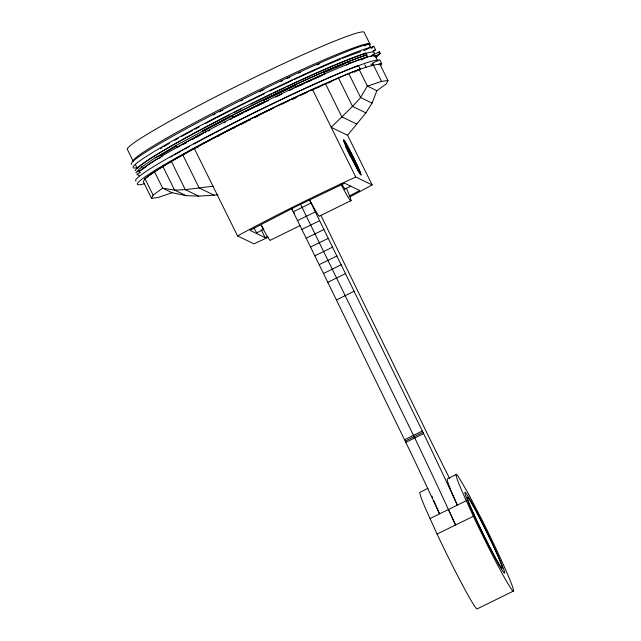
<?xml version="1.0" encoding="UTF-8"?>
<svg xmlns="http://www.w3.org/2000/svg" width="641" height="641" viewBox="0 0 641 641"><rect width="100%" height="100%" fill="white"/><g stroke="black" fill="none" stroke-linecap="round" stroke-linejoin="round"><path stroke-width="0.96" d="M135.163 170.658A136.269 9.503 -26.3 0 1 231.289 113.633A136.269 9.503 -26.3 0 1 365.947 53.035L366.636 54.91C331.341 67.329 297.576 83.594 263.828 99.651L263.499 100.421L294.868 85.573M349.994 196.787A132.238 8.301 -26.3 0 0 372.157 184.945L347.598 135.259L365.907 112.872L372.044 103.121L360.554 97.464L367.357 86.038L376.884 90.734L386.411 83.747L387.989 80.558L379.801 63.996C356.059 67.938 334.69 80.71 312.496 89.476A132.238 8.301 -26.3 0 0 194.271 148.359L171.283 161.284L154.457 171.588L144.93 178.575L143.352 181.764L151.54 198.325L158.015 197.5L172.109 192.725L185.994 195.617L198.71 196.146L217.876 194.888M151.54 198.325L153.119 195.136L162.646 188.15L174.568 190.097L185.321 189.68L212.98 186.219M263.828 99.651L232.026 115.492L175.914 145.523L155.162 157.838L141.701 166.932L135.892 172.517L143.063 169.032M375.882 57.778L380.281 53.564L379.4 51.793L372.229 55.278A128.272 8.95 -26.3 0 1 371.628 56.224M293.049 86.391L295.237 84.724L296.118 86.495L293.931 88.162M141.701 166.932L142.438 168.791L156.043 159.609L160.354 157.734M321.109 75.934L324.987 73.507L296.118 86.495M155.162 157.838L161.203 155.21L176.419 146.18M203.526 131.068L205.424 130.019M343.167 64.581L348.48 61.56L349.353 63.331L367.557 56.664L366.684 54.894M346.316 65.062L349.353 63.331M196.683 147.751L198.341 146.821M175.778 145.611L176.652 147.382L202.868 132.943L206.154 131.878L205.28 130.107L202.131 131.084A136.269 9.503 -26.3 0 1 366.82 54.806M183.182 144.537L186.587 142.663M192.54 139.377L194.247 138.44M195.946 137.503L203.606 133.288M355.907 66.832L358.439 65.446L360.194 68.996L354.289 72.217M363.551 54.317L365.947 53.035M361.179 60.086L367.557 56.664M349.273 196.074L359.705 190.529L344.578 183.222L296.342 206.322L249.99 230.327L265.126 237.635L267.786 236.393M205.28 130.107L232.667 115.805M364.497 45.968L368.719 43.772L370.474 47.322L363.711 50.839M232.026 115.492L232.899 117.263L264.709 101.422L264.364 102.207L244.99 111.863M243.235 112.736L234.43 117.119L232.899 117.263M372.068 65.206A128.272 8.053 -26.3 0 0 372.485 63.235L379.64 59.669L381.395 63.219A136.269 8.557 -26.3 0 1 380.954 65.31M378.711 64.557L381.395 63.219M352.879 158.103L351.572 158.599L352.879 158.103L343.985 140.123M263.347 229.55L257.137 232.643A25.167 1.226 63.5 0 1 253.972 228.316M344.554 189.287L350.763 186.194M291.455 208.277L293.193 211.794L310.973 203.069M297.528 220.6L315.316 211.875L426.61 439.79A324.923 15.921 63.9 0 1 452.474 494.644L457.337 505.14L452.802 494.852A65.013 3.181 63.9 0 1 447.474 478.787L456.368 474.42M300.044 225.624L270.422 240.159A39.277 1.923 63.9 0 1 261.776 226.521L261.151 225.344M351.044 200.593L319.627 216.009A39.277 1.923 63.9 0 1 310.981 202.38L309.467 199.495M301.863 229.406L319.651 220.68M293.193 211.794L306.198 238.22L323.985 229.486M310.532 247.025L328.312 238.3M314.859 255.847L332.639 247.114M319.178 264.661L336.966 255.935M433.749 500.557A65.013 3.181 63.9 0 0 435.015 503.578L439.55 513.874L434.686 503.377A324.923 15.921 63.9 0 0 408.822 448.524L323.497 273.483L341.284 264.749M327.807 282.296L345.595 273.571M336.421 299.932L354.209 291.206M404.591 439.702L422.379 430.968M405.256 441.064L423.044 432.338M405.857 442.33L423.637 433.596M427.948 488.37L420.087 492.224A65.013 3.181 63.9 0 0 425.416 508.289L437.074 534.073A65.013 3.181 63.9 0 0 477.024 608.95L513.305 591.146A65.013 3.181 63.9 0 0 481.583 519.082L467.722 492.544L458.443 476.784A65.013 3.181 63.9 0 0 461.696 490.485L473.354 516.269A65.013 3.181 63.9 0 0 513.305 591.146M429.943 518.585L466.223 500.781M437.074 534.073L473.354 516.269M373.959 56.656L380.281 53.564M140.355 172.549L136.773 174.296L139.426 175.746M370.242 47.899L373.767 46.216L375.522 49.766A136.269 8.557 -26.3 0 1 373.366 51.576M372.878 51.032L375.522 49.766M263.627 100.349L293.193 86.303M142.438 168.791L145.86 167.205M295.741 87.344L304.796 83.274M306.614 82.457L312.047 80.013M313.858 79.196L320.196 76.343M323.897 72.625L343.312 64.501M176.652 147.382L179.063 146.428M387.989 80.558L381.515 81.383L367.421 86.158L359.232 69.597M365.907 112.872L352.518 106.406L338.48 78.01M356.749 124.066L341.861 116.87L325.492 83.739M347.598 135.259L331.205 127.335L352.518 106.406L360.619 97.6L348.856 73.803M312.496 89.476L355.763 177.028L372.157 184.945M214.038 195.144L199.151 187.949L182.781 154.818M198.71 196.146L185.321 189.68L171.283 161.284M185.994 195.617L174.568 190.097L162.87 166.436M172.109 192.725L162.646 188.15L154.457 171.588M194.271 148.359L237.539 235.912L253.932 243.828A132.238 8.301 -26.3 0 0 267.898 237.394M344.602 141.373L345.571 142.847A18.501 0.905 63.5 0 1 358.712 168.823A18.501 0.905 63.5 0 1 355.699 165.963A18.501 0.905 63.5 0 1 344.121 141.469L343.528 140.323M341.805 184.023L343.624 187.084A25.944 1.274 63.9 0 0 345.138 188.71M340.892 184.071L342.398 186.956A39.277 1.923 63.9 0 0 346.308 188.085M291.679 208.221L292.576 209.928M369.865 43.884L364.016 32.05A132.238 8.301 -26.3 0 0 236.329 86.359A132.238 8.301 -26.3 0 0 127.567 149.818L133.408 161.644A132.238 8.301 -26.3 0 1 249.926 94.347A132.238 8.301 -26.3 0 1 370.089 44.982M377.789 60.935L375.842 56.993A132.238 8.301 -26.3 0 0 265.198 101.566A132.238 8.301 -26.3 0 0 139.129 172.205M373.326 64.821L381.515 81.383M372.485 63.235L373.366 65.013M370.899 64.012L371.772 65.783M364.809 64.781L366.123 67.441M376.884 90.734L372.044 103.121M345.635 146.589L350.723 156.885M261.151 229.598L265.126 237.635M161.203 155.21L162.077 156.981M144.93 178.575L153.119 195.136M135.427 164.705L137.374 168.655A132.238 8.301 -26.3 0 1 229.807 114.763M309.242 199.551L315.316 211.875M300.349 203.91L414.743 437.963M306.198 238.22L323.497 273.483M320.869 215.264L431.337 441.978A315.38 15.448 63.9 0 0 449.678 478.515M413.485 435.335L417.716 444.157A324.923 15.921 63.9 0 1 443.58 499.01L455.567 524.995L448.444 509.507M351.941 157.598A18.501 0.905 63.5 0 1 358.343 171.323M352.382 158.343A19.839 0.97 63.5 0 1 357.029 168.078M144.401 183.735A136.269 8.557 -26.3 0 1 203.926 142.767A136.269 8.557 -26.3 0 1 360.194 68.996M146.412 177.926A128.272 8.053 -26.3 0 1 148.656 176.067M150.098 174.977A128.272 8.053 -26.3 0 1 171.019 161.716M171.98 161.155A128.272 8.053 -26.3 0 1 250.383 119.466M253.892 117.728A128.272 8.053 -26.3 0 1 273.403 108.185M280.373 104.836A128.272 8.053 -26.3 0 1 288.61 100.925M291.343 99.643A128.272 8.053 -26.3 0 1 296.759 97.112M301.198 95.052A128.272 8.053 -26.3 0 1 307.263 92.272M310.869 90.629A128.272 8.053 -26.3 0 1 314.667 88.915M316.55 88.073A128.272 8.053 -26.3 0 1 319.346 86.831M328.296 82.897A128.272 8.053 -26.3 0 1 330.86 81.792M135.972 181.034A136.269 8.557 -26.3 0 1 216.85 131.509A136.269 8.557 -26.3 0 1 358.439 65.446M379.4 51.793A136.269 9.503 -26.3 0 1 378.767 52.794M373.767 46.216A136.269 8.557 -26.3 0 1 372.221 47.538M131.726 164.288A136.269 8.557 -26.3 0 1 227.988 106.855A136.269 8.557 -26.3 0 1 368.719 43.772M136.301 167.862A136.269 8.557 -26.3 0 1 220.881 114.939A136.269 8.557 -26.3 0 1 370.474 47.322M213.205 115.043A128.272 8.053 -26.3 0 1 215.015 114.106M219.31 111.879A128.272 8.053 -26.3 0 1 222.812 110.076M240.776 100.974A128.272 8.053 -26.3 0 1 242.578 100.068M259.429 91.759A128.272 8.053 -26.3 0 1 263.868 89.596M280.782 81.495A128.272 8.053 -26.3 0 1 282.617 80.63M287.16 78.498A128.272 8.053 -26.3 0 1 289.868 77.232M298.69 73.154A128.272 8.053 -26.3 0 1 300.405 72.369M316.999 64.917A128.272 8.053 -26.3 0 1 319.675 63.747M160.426 148.752A128.272 8.053 -26.3 0 1 162.165 147.702M163.968 146.621A128.272 8.053 -26.3 0 1 166.772 144.97M167.734 144.409A128.272 8.053 -26.3 0 1 169.24 143.536M174.825 140.323A128.272 8.053 -26.3 0 1 178.222 138.408M181.74 136.437A128.272 8.053 -26.3 0 1 192.428 130.572M194.88 129.242A128.272 8.053 -26.3 0 1 199.079 126.982M205.136 123.753A128.272 8.053 -26.3 0 1 215.865 118.128M216.77 117.656A128.272 8.053 -26.3 0 1 264.741 93.578M270.037 91.014A128.272 8.053 -26.3 0 1 292.52 80.365M294.299 79.532A128.272 8.053 -26.3 0 1 329.105 63.98M329.915 63.635A128.272 8.053 -26.3 0 1 340.708 59.14M342.526 58.411A128.272 8.053 -26.3 0 1 360.771 51.705M294.62 213.749A39.277 1.923 63.9 0 1 293.674 212.003M432.619 497.801A65.013 3.181 63.9 0 1 431.962 496.126M170.618 157.101A132.238 8.301 -26.3 0 1 172.357 156.092M174.136 155.074A132.238 8.301 -26.3 0 1 180.626 151.388M181.587 150.851A132.238 8.301 -26.3 0 1 183.142 149.978M184.72 149.097A132.238 8.301 -26.3 0 1 189.632 146.388M193.894 144.057A132.238 8.301 -26.3 0 1 348.183 69.701M348.968 69.38A132.238 8.301 -26.3 0 1 378.398 60.807M362.085 54.645A132.238 8.301 -26.3 0 1 370.939 56.584M234.269 112.496A132.238 8.301 -26.3 0 1 241.272 108.97M251.048 104.098A132.238 8.301 -26.3 0 1 263.443 98.017M264.34 97.576A132.238 8.301 -26.3 0 1 271.584 94.075M273.403 93.201A132.238 8.301 -26.3 0 1 285.085 87.641M286.856 86.807A132.238 8.301 -26.3 0 1 292.953 83.947M293.81 83.554A132.238 8.301 -26.3 0 1 361.356 54.886M237.539 235.912A132.238 8.301 -26.3 0 1 355.763 177.028M217.932 136.341A124.234 7.804 -26.3 0 1 219.727 135.403M232.923 128.569A124.234 7.804 -26.3 0 1 234.694 127.663M241.857 124.017A124.234 7.804 -26.3 0 1 246.376 121.742M248.179 120.837A124.234 7.804 -26.3 0 1 249.982 119.931M254.429 117.712A124.234 7.804 -26.3 0 1 257.946 115.973M291.791 99.643A124.234 7.804 -26.3 0 1 295.421 97.953M208.165 131.052A124.234 7.804 -26.3 0 1 209.839 130.163M223.877 122.832A124.234 7.804 -26.3 0 1 225.68 121.902M230.231 119.571A124.234 7.804 -26.3 0 1 232.05 118.633M255.919 106.67A124.234 7.804 -26.3 0 1 268.339 100.605M275.574 97.12A124.234 7.804 -26.3 0 1 281.872 94.115M288.947 90.782A124.234 7.804 -26.3 0 1 292.408 89.163M300.757 85.301A124.234 7.804 -26.3 0 1 302.608 84.452M369.705 47.298A132.238 8.301 -26.3 0 1 371.748 48.708M263.9 229.157A25.167 1.226 63.5 0 1 261.56 225.624M347.11 148.824A19.839 0.97 63.5 0 0 361.139 175.129A19.839 0.97 63.5 0 0 348.648 148.159A19.839 0.97 63.5 0 0 347.11 148.824M472.433 511.71A45.006 2.203 63.9 0 0 504.539 573.182A45.006 2.203 63.9 0 0 477.537 513.457A45.006 2.203 63.9 0 0 472.433 511.71M473.899 514.21A39.67 1.947 63.9 0 0 502.207 568.399A39.67 1.947 63.9 0 0 478.402 515.749A39.67 1.947 63.9 0 0 473.899 514.21"/></g></svg>
